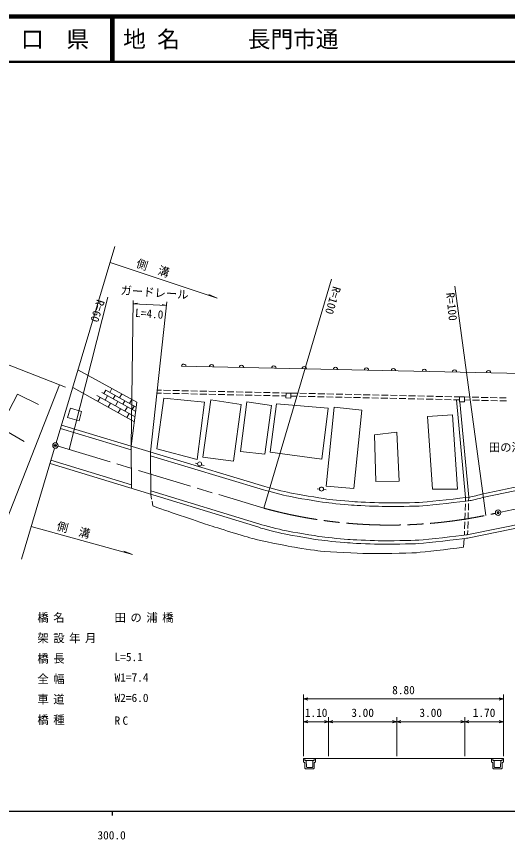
# Model space of a CAD drawing. Units: millimetres, scale not verified. Extents: x 40000 to 680000, y 20000 to 380000.
# Drawn here: x 346881 to 455074, y 198715 to 380000 of the extents above; entities that cross this region are included whole.
import ezdxf
from ezdxf.enums import TextEntityAlignment as Align

# ---------------------------------------------------------------- set-up
doc = ezdxf.new("R2010")
doc.units = ezdxf.units.MM
doc.header["$LTSCALE"] = 1000
doc.header["$PDMODE"] = 32
doc.header["$PDSIZE"] = 500
doc.linetypes.add('CHAIN', pattern=[18.5, 12, -1.5, 3.5, -1.5])
for name, color, linetype, lineweight in [('M-BGD', 7, 'Continuous', 13), ('M-BMK', 2, 'CHAIN', 13), ('M-STR-HTXT', 7, 'Continuous', 13), ('M-TTL', 2, 'Continuous', 140), ('M-TTL-BAND', 7, 'Continuous', 25), ('M-TTL-LINE', 7, 'Continuous', 50), ('M-TTL-TXT', 7, 'Continuous', 13), ('M-WORK', 1, 'Continuous', 13)]:
    doc.layers.add(name, color=color, linetype=linetype, lineweight=lineweight)
doc.layers.add('M-OTRS', color=6, linetype='Continuous')
doc.styles.add('ＭＳ ゴシック', font='')
doc.styles.get('ＭＳ ゴシック').set_extended_font_data('MS Gothic')

msp = doc.modelspace()

# ---------------------------------------------------------------- linework, layer by layer
at = {"layer": 'M-BGD'}
for centre in [(355460, 285504), (453003, 270713)]:
    msp.add_circle(centre, 600, dxfattribs=at)
msp.add_point((453003, 270713), dxfattribs=at)
at = {"layer": 'M-BMK'}
for p, q in [((356034, 285331), (401377, 271694)), ((453589, 270839), (480145, 276502))]:
    msp.add_line(p, q, dxfattribs=at)
msp.add_arc((429128, 373257), 105286, 254.71751, 282.77968, dxfattribs=at)
at = {"layer": 'M-OTRS'}
msp.add_point((355460, 285504), dxfattribs=at)
at = {"layer": 'M-STR-HTXT'}
for p, q in [((391095, 317945), (367520, 325803)), ((372177, 285363), (372564, 317458)), ((391095, 317945), (389270, 318775)), ((380008, 317145), (376423, 284064)), ((379924, 316371), (378967, 316595)), ((356349, 298869), (338135, 252471)), ((372438, 261474), (350113, 267637)), ((372438, 261474), (370573, 262206))]:
    msp.add_line(p, q, dxfattribs=at)
msp.add_lwpolyline([(379924, 316371), (372555, 316706), (373529, 316846)], dxfattribs=at)
at = {"layer": 'M-TTL'}
msp.add_line((680000, 380000), (40000, 380000), dxfattribs=at)
at = {"layer": 'M-TTL-BAND'}
for p, q in [((40000, 205000), (579000, 205000)), ((368000, 205000), (368000, 204000))]:
    msp.add_line(p, q, dxfattribs=at)
at = {"layer": 'M-TTL-LINE'}
for p, q in [((367750, 380000), (367750, 370000)), ((368250, 380000), (368250, 370000)), ((40000, 370000), (680000, 370000))]:
    msp.add_line(p, q, dxfattribs=at)
at = {"layer": 'M-WORK'}
for p, q in [((355632, 286079), (368570, 329313)), ((401377, 271694), (416271, 322165)), ((450257, 270113), (443435, 320574)), ((367018, 318141), (358468, 284599)), ((357654, 298361), (341247, 304747)), ((360438, 302139), (373410, 295018)), ((359282, 298275), (372862, 290726)), ((366551, 297671), (366134, 296921)), ((366551, 297671), (373272, 293935)), ((367893, 298046), (367417, 297190)), ((377901, 297698), (378800, 297678)), ((379300, 297667), (380799, 297633)), ((381299, 297622), (382799, 297589)), ((383299, 297577), (384798, 297544)), ((385298, 297533), (386798, 297500)), ((387298, 297488), (388797, 297455)), ((389297, 297444), (390797, 297410)), ((391297, 297399), (392796, 297366)), ((393296, 297355), (394796, 297321)), ((395296, 297310), (396795, 297277)), ((364606, 296480), (373001, 291814)), ((365333, 296076), (364838, 295186)), ((365711, 297157), (373155, 293019)), ((366957, 296464), (366409, 295478)), ((368598, 296533), (368182, 295783)), ((370077, 296848), (369594, 295979)), ((372268, 295645), (371779, 294765)), ((377830, 297042), (378801, 297020)), ((379301, 297009), (380801, 296976)), ((381300, 296964), (382800, 296931)), ((383300, 296920), (384800, 296886)), ((385299, 296875), (386799, 296842)), ((387299, 296831), (388799, 296797)), ((389298, 296786), (390798, 296753)), ((391298, 296742), (392798, 296708)), ((393297, 296697), (394797, 296664)), ((395297, 296653), (396797, 296619)), ((397295, 297266), (398795, 297232)), ((397296, 296608), (398796, 296575)), ((399295, 297221), (400794, 297188)), ((399296, 296563), (400796, 296530)), ((401294, 297177), (402794, 297143)), ((401295, 296519), (402795, 296486)), ((403294, 297132), (404793, 297099)), ((403295, 296474), (404795, 296441)), ((405293, 297087), (406793, 297054)), ((405294, 296430), (406266, 296408)), ((407293, 297043), (408792, 297009)), ((407346, 296384), (408673, 296355)), ((409173, 296343), (410672, 296310)), ((409292, 296998), (410792, 296965)), ((411172, 296299), (412672, 296265)), ((411292, 296954), (412791, 296920)), ((413172, 296254), (414671, 296221)), ((413291, 296909), (414791, 296876)), ((415171, 296210), (416671, 296176)), ((415291, 296865), (416790, 296831)), ((417171, 296165), (418670, 296132)), ((417290, 296820), (418790, 296787)), ((419170, 296121), (420670, 296087)), ((419290, 296776), (420789, 296742)), ((421170, 296076), (422669, 296043)), ((421289, 296731), (422789, 296698)), ((423169, 296032), (424669, 295998)), ((423289, 296686), (424788, 296653)), ((425169, 295987), (426668, 295954)), ((425288, 296642), (426788, 296609)), ((427168, 295942), (428668, 295909)), ((427288, 296597), (428787, 296564)), ((429168, 295898), (430667, 295865)), ((429287, 296553), (430787, 296519)), ((431167, 295853), (432667, 295820)), ((431287, 296508), (432786, 296475)), ((433167, 295809), (434666, 295775)), ((433286, 296464), (434786, 296430)), ((435166, 295764), (436666, 295731)), ((435286, 296419), (436785, 296386)), ((437166, 295720), (438665, 295686)), ((437285, 296375), (438785, 296341)), ((439165, 295675), (440665, 295642)), ((439285, 296330), (440784, 296297)), ((441165, 295631), (442664, 295597)), ((441284, 296286), (442784, 296252)), ((443164, 295586), (444491, 295557)), ((443284, 296241), (444783, 296208)), ((445815, 274035), (443815, 295572)), ((445283, 296196), (446783, 296163)), ((445571, 295532), (446868, 295504)), ((447283, 296152), (448782, 296118)), ((449282, 296107), (450782, 296074)), ((451282, 296063), (452781, 296029)), ((453281, 296018), (454781, 295985)), ((367564, 294836), (367069, 293946)), ((369238, 295196), (368690, 294210)), ((370747, 295338), (370330, 294589)), ((371311, 294044), (370762, 293058)), ((372177, 285363), (373410, 295018)), ((372793, 294201), (372377, 293451)), ((446521, 274127), (444570, 295132)), ((447367, 295492), (448867, 295459)), ((449367, 295448), (450867, 295414)), ((451366, 295403), (452866, 295370)), ((453366, 295359), (454866, 295325)), ((369773, 293608), (369278, 292718)), ((371709, 292532), (371214, 291642)), ((356570, 289212), (372184, 284516)), ((356802, 289988), (401637, 276503)), ((347967, 260465), (355288, 284929)), ((372177, 285363), (372255, 276044)), ((376423, 284064), (376501, 274745)), ((376430, 283239), (401343, 275747)), ((400246, 267480), (354275, 281545)), ((372248, 276830), (354490, 282264)), ((386317, 281627), (386786, 281499)), ((387645, 281265), (388244, 281102)), ((449440, 274789), (479331, 281163)), ((449570, 274020), (479461, 280395)), ((413144, 275930), (413629, 275886)), ((414515, 275804), (415133, 275747)), ((400470, 268196), (376494, 275531)), ((376501, 274745), (376667, 273717)), ((445815, 274035), (445790, 273153)), ((446521, 274127), (446496, 273255)), ((376746, 273223), (376912, 272195)), ((445775, 272653), (445732, 271154)), ((446482, 272755), (446438, 271256)), ((481961, 273143), (446469, 265925)), ((482173, 272431), (446628, 265193)), ((445718, 270654), (445675, 269155)), ((446424, 270756), (446381, 269257)), ((445660, 268655), (445617, 267156)), ((446366, 268757), (446323, 267258)), ((445603, 266656), (445577, 265774)), ((446309, 266758), (446284, 265886)), ((445516, 265019), (445360, 263085)), ((410149, 217063), (410149, 230673)), ((454149, 217063), (454149, 230673)), ((410149, 229673), (411049, 229923)), ((410149, 229673), (454149, 229673)), ((410149, 229673), (411049, 229423)), ((454149, 229673), (453249, 229923)), ((454149, 229673), (453249, 229423)), ((410149, 224673), (411049, 224923)), ((415649, 224673), (414749, 224923)), ((415649, 217063), (415649, 225673)), ((415649, 224673), (416549, 224923)), ((430649, 224673), (429749, 224923)), ((430649, 217063), (430649, 225673)), ((430649, 224673), (431549, 224923)), ((445649, 224673), (444749, 224923)), ((445649, 217063), (445649, 225673)), ((445649, 224673), (446549, 224923)), ((454149, 224673), (453249, 224923)), ((410149, 224673), (415649, 224673)), ((410149, 224673), (411049, 224423)), ((415649, 224673), (414749, 224423)), ((415649, 224673), (430649, 224673)), ((415649, 224673), (416549, 224423)), ((430649, 224673), (429749, 224423)), ((430649, 224673), (445649, 224673)), ((430649, 224673), (431549, 224423)), ((445649, 224673), (444749, 224423)), ((445649, 224673), (454149, 224673)), ((445649, 224673), (446549, 224423)), ((454149, 224673), (453249, 224423)), ((410149, 216563), (454149, 216563)), ((410149, 216563), (410149, 215863)), ((410149, 216563), (410399, 216563)), ((410149, 215863), (410399, 215613)), ((410399, 216563), (410424, 216088)), ((410399, 216563), (412499, 216563)), ((410424, 216088), (410699, 216088)), ((410699, 216088), (410749, 214738)), ((410699, 216088), (412199, 216088)), ((412199, 216088), (412149, 214738)), ((412474, 216088), (412199, 216088)), ((412499, 216563), (412474, 216088)), ((412749, 216563), (412499, 216563)), ((412499, 215613), (412749, 215863)), ((412749, 215863), (412749, 216563)), ((451549, 216563), (451549, 215863)), ((451549, 216563), (451799, 216563)), ((451549, 215863), (451799, 215613)), ((451799, 216563), (451824, 216088)), ((451799, 216563), (453899, 216563)), ((451824, 216088), (452099, 216088)), ((452099, 216088), (452149, 214738)), ((452099, 216088), (453599, 216088)), ((453599, 216088), (453549, 214738)), ((453874, 216088), (453599, 216088)), ((453899, 216563), (453874, 216088)), ((454149, 216563), (453899, 216563)), ((453899, 215613), (454149, 215863)), ((454149, 215863), (454149, 216563)), ((410399, 215613), (410399, 214438)), ((410399, 214438), (410549, 214288)), ((410549, 214288), (412349, 214288)), ((410899, 214588), (411999, 214588)), ((412349, 214288), (412499, 214438)), ((412499, 214438), (412499, 215613)), ((451799, 215613), (451799, 214438)), ((451799, 214438), (451949, 214288)), ((451949, 214288), (453749, 214288)), ((452299, 214588), (453399, 214588)), ((453749, 214288), (453899, 214438)), ((453899, 214438), (453899, 215613))]:
    msp.add_line(p, q, dxfattribs=at)
for points in [[(383251, 302960), (495801, 300547), (504983, 336523)], [(351771, 294556), (347143, 296837), (343309, 289433), (348565, 286392)]]:
    msp.add_lwpolyline(points, dxfattribs=at)
for points in [[(377780, 284777), (379366, 295916), (388324, 295024), (386704, 282430)], [(389725, 295568), (387956, 282964), (394732, 282039), (396385, 294533)], [(406280, 297064), (407360, 297041), (407337, 295962), (406257, 295985)], [(444505, 296214), (445585, 296191), (445562, 295111), (444482, 295134)], [(358788, 293744), (358136, 291678), (360662, 290946), (361182, 293001)], [(397639, 295107), (396237, 284186), (401592, 283591), (403079, 294334)], [(404197, 294711), (402808, 284021), (414192, 282494), (415580, 293693)], [(416876, 293970), (415118, 276571), (421226, 276015), (422984, 293322)], [(437408, 291862), (438564, 275897), (444071, 275897), (442961, 292278)], [(425761, 287829), (426085, 277555), (431175, 277648), (430666, 288430)]]:
    msp.add_lwpolyline(points, close=True, dxfattribs=at)
for centre in [(387233, 281447), (414078, 275912)]:
    msp.add_circle(centre, 450, dxfattribs=at)
for centre, radius, start, end in [((383751, 302949), 500, 358.77196, 178.77196), ((389858, 302819), 500, 358.77196, 178.77196), ((396439, 302677), 500, 358.77196, 178.77196), ((403565, 302525), 500, 358.77196, 178.77196), ((410271, 302381), 500, 358.77196, 178.77196), ((417164, 302233), 500, 358.77196, 178.77196), ((423976, 302087), 500, 358.77196, 178.77196), ((429922, 301960), 500, 358.77196, 178.77196), ((436738, 301814), 500, 358.77196, 178.77196), ((443401, 301671), 500, 358.77196, 178.77196), ((450879, 301510), 500, 358.77196, 178.77196), ((410899, 214738), 150, 180, 270), ((411999, 214738), 150, 270, 0), ((452299, 214738), 150, 180, 270), ((453399, 214738), 150, 270, 0)]:
    msp.add_arc(centre, radius, start, end, dxfattribs=at)
for points in [[(401343, 275747), (402430, 275405), (405745, 274547), (406862, 274319), (408498, 273983), (413444, 273158), (415099, 272930), (416333, 272760), (420056, 272411), (421300, 272329), (422649, 272240), (426702, 272087), (428054, 272077), (429720, 272064), (434721, 272101), (436384, 272216), (438474, 272360), (444721, 273078), (446796, 273373), (447333, 273449), (448672, 273793), (449570, 274020)], [(401637, 276503), (402709, 276166), (405977, 275320), (407079, 275095), (408706, 274762), (413621, 273942), (415266, 273715), (416489, 273547), (420179, 273200), (421412, 273119), (422752, 273031), (426778, 272879), (428121, 272869), (429775, 272857), (434740, 272892), (436391, 273006), (438470, 273150), (444682, 273875), (446747, 274157), (447295, 274232), (448916, 274612), (449440, 274789)], [(376912, 272195), (379331, 271326), (386626, 268829), (389070, 268034), (391093, 267375), (397184, 265464), (399241, 264924), (400881, 264494), (405871, 263490), (407540, 263187), (408802, 262958), (412608, 262375), (413886, 262262), (415927, 262080), (422070, 261749), (424119, 261714), (426294, 261677), (432825, 261728), (434994, 261899), (436989, 262057), (441579, 262592), (445360, 263085)], [(400246, 267480), (401348, 267134), (404707, 266265), (405839, 266033), (407485, 265695), (412459, 264865), (414124, 264636), (415369, 264465), (419124, 264112), (420378, 264029), (421736, 263940), (425816, 263786), (427176, 263776), (428854, 263763), (433890, 263801), (435563, 263916), (437664, 264062), (443937, 264838), (446029, 265079), (446150, 265093), (446510, 265161), (446628, 265193)], [(400470, 268196), (401558, 267854), (404873, 266996), (405990, 266767), (407626, 266432), (412572, 265607), (414227, 265379), (415461, 265209), (419184, 264859), (420428, 264777), (421776, 264689), (425830, 264536), (427182, 264526), (428848, 264513), (433849, 264550), (435511, 264665), (437602, 264809), (443849, 265527), (445923, 265821), (446060, 265841), (446249, 265878), (446469, 265925)]]:
    msp.add_open_spline(points, degree=3, knots=[0, 0, 0, 0, 1, 1, 1, 2, 2, 2, 3, 3, 3, 4, 4, 4, 5, 5, 5, 6, 6, 6, 7, 7, 7, 7], dxfattribs=at)

# ---------------------------------------------------------------- texts
at = {"layer": 'M-STR-HTXT', "style": 'ＭＳ ゴシック'}
for s, rotation, p in [('側\u3000溝', 342, (372929, 324333)), ('ガードレール', 356, (369719, 318256)), ('L=4.0', 356, (372928, 313293)), ('側\u3000溝', 345, (355444, 266439))]:
    msp.add_text(s, height=1833, rotation=rotation, dxfattribs=at).set_placement(p, align=Align.BOTTOM_LEFT)
for s, p in [('田の浦バス停', (450952, 283625)), ('L=5.1', (368491, 237457)), ('W1=7.4', (368491, 232957)), ('W2=6.0', (368491, 228457))]:
    msp.add_text(s, height=1833, dxfattribs=at).set_placement(p, align=Align.BOTTOM_LEFT)
at = {"layer": 'M-STR-HTXT', "char_height": 1833, "attachment_point": 7, "style": 'ＭＳ ゴシック'}
for s, insert in [('\\T1.4;橋名', (351491, 246457)), ('\\T1.4;田の浦橋', (368491, 246457)), ('\\T1.4;架設年月', (351491, 241957)), ('\\T1.4;橋長', (351491, 237457)), ('\\T1.4;全幅', (351491, 232957)), ('\\T1.4;車道', (351491, 228457)), ('\\T1.4;橋種', (351491, 223957)), ('\\T1.4;RC', (368491, 223957))]:
    msp.add_mtext(s, dxfattribs=dict(at, insert=insert))
at = {"layer": 'M-TTL-BAND', "style": 'ＭＳ ゴシック'}
msp.add_text('300.0', height=1833, dxfattribs=at).set_placement((367844, 198195), align=Align.BOTTOM_CENTER)
at = {"layer": 'M-TTL-TXT', "style": 'ＭＳ ゴシック'}
msp.add_text('山\u3000口\u3000県', height=3666, dxfattribs=at).set_placement((350375, 375000), align=Align.MIDDLE_CENTER)
msp.add_text('地 名      長門市通', height=3666, dxfattribs=at).set_placement((370380, 375000), align=Align.MIDDLE_LEFT)
at = {"layer": 'M-WORK', "style": 'ＭＳ ゴシック'}
for s, rotation, p in [('R=100', 252.998, (416120, 320860)), ('R=100', 275.998, (440981, 319038)), ('R=60', 252.998, (364079, 317956))]:
    msp.add_text(s, height=1833, rotation=rotation, dxfattribs=at).set_placement(p, align=Align.BOTTOM_LEFT)
for s, p in [('8.80', (432149, 230173)), ('1.10', (412899, 225173)), ('3.00', (423149, 225173)), ('3.00', (438149, 225173)), ('1.70', (449899, 225173))]:
    msp.add_text(s, height=1833, dxfattribs=at).set_placement(p, align=Align.BOTTOM_CENTER)

doc.saveas('drawing.dxf')
